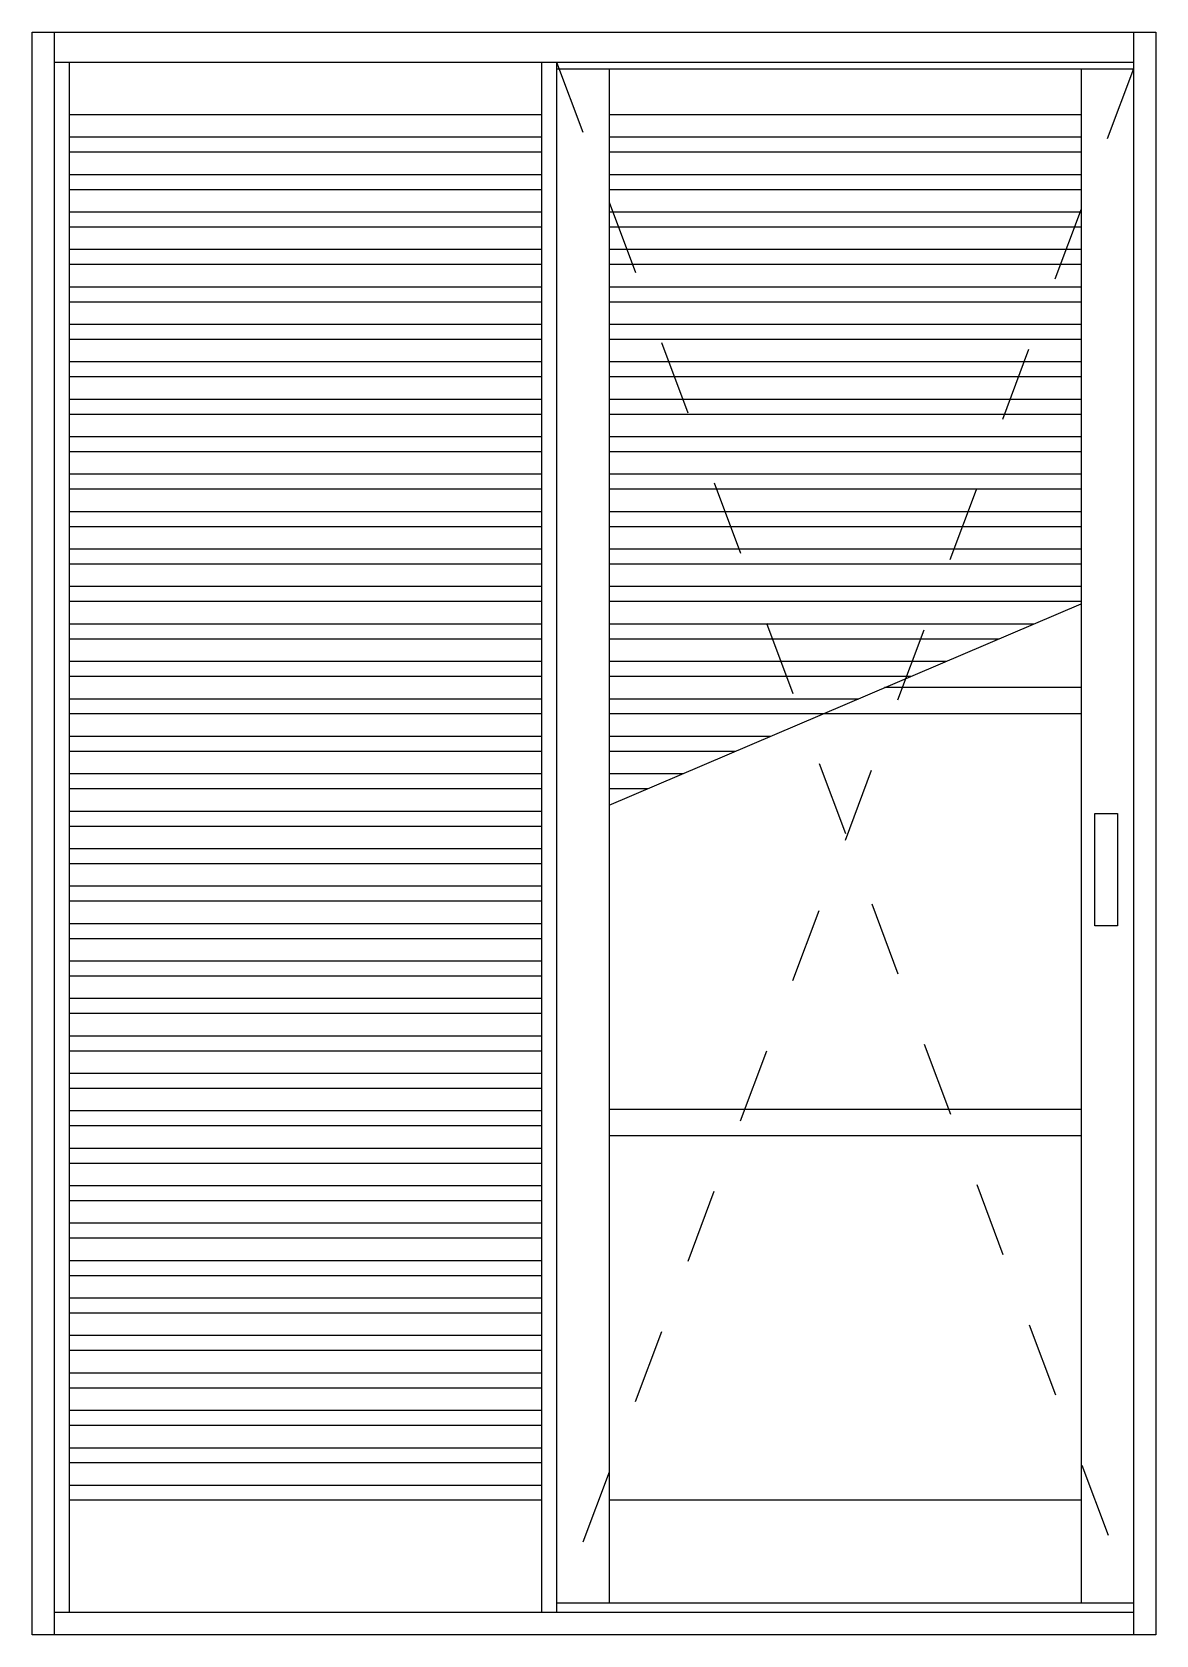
# Model space of a CAD drawing. Header units: millimetres. Extents: x 126.19 to 127.69, y 1335.87 to 1338.01.
import ezdxf

# ---------------------------------------------------------------- set-up
doc = ezdxf.new("R2010")
doc.units = ezdxf.units.MM
doc.header["$LTSCALE"] = 0.5
doc.linetypes.add('HIDDEN2', pattern=[0.1875, 0.125, -0.0625])
doc.layers.add('Gravia_Portas', color=1, linetype='Continuous')
doc.layers.add('Gravia_Portas_hidden2', color=1, linetype='HIDDEN2')

msp = doc.modelspace()

# ---------------------------------------------------------------- linework, layer by layer
at = {"layer": 'Gravia_Portas', "color": 2}
for p, q in [((126.1918, 1338.0059), (127.6918, 1338.0059)), ((126.1918, 1335.8659), (126.1918, 1338.0059)), ((127.6918, 1338.0059), (127.6918, 1335.8659)), ((127.6918, 1335.8659), (126.1918, 1335.8659))]:
    msp.add_line(p, q, dxfattribs=at)
at = {"layer": 'Gravia_Portas'}
for p, q in [((126.2218, 1335.8659), (126.2218, 1338.0059)), ((127.6618, 1338.0059), (127.6618, 1335.8659)), ((127.6618, 1338.0059), (127.6618, 1335.8659)), ((126.2218, 1337.9659), (127.6618, 1337.9659)), ((126.2418, 1335.8959), (126.2418, 1337.9659)), ((126.8718, 1337.9659), (126.8718, 1335.8959)), ((126.8918, 1337.9659), (126.8918, 1335.8959)), ((126.8918, 1337.9569), (127.6618, 1337.9569)), ((126.9618, 1337.9569), (126.9618, 1335.9083)), ((127.5918, 1337.9569), (127.5918, 1335.9083)), ((126.2418, 1337.8959), (126.8718, 1337.8959)), ((126.9618, 1337.8959), (127.5918, 1337.8959)), ((126.2418, 1337.8659), (126.8718, 1337.8659)), ((126.9618, 1337.8659), (127.5918, 1337.8659)), ((126.2418, 1337.8459), (126.8718, 1337.8459)), ((126.9618, 1337.8459), (127.5918, 1337.8459)), ((126.2418, 1337.8159), (126.8718, 1337.8159)), ((126.9618, 1337.8159), (127.5918, 1337.8159)), ((126.2418, 1337.7959), (126.8718, 1337.7959)), ((126.9618, 1337.7959), (127.5918, 1337.7959)), ((126.2418, 1337.7659), (126.8718, 1337.7659)), ((126.9618, 1337.7659), (127.5918, 1337.7659)), ((126.2418, 1337.7459), (126.8718, 1337.7459)), ((126.9618, 1337.7459), (127.5918, 1337.7459)), ((126.2418, 1337.7159), (126.8718, 1337.7159)), ((126.9618, 1337.7159), (127.5918, 1337.7159)), ((126.2418, 1337.6959), (126.8718, 1337.6959)), ((126.9618, 1337.6959), (127.5918, 1337.6959)), ((126.2418, 1337.6659), (126.8718, 1337.6659)), ((126.9618, 1337.6659), (127.5918, 1337.6659)), ((126.2418, 1337.6459), (126.8718, 1337.6459)), ((126.9618, 1337.6459), (127.5918, 1337.6459)), ((126.2418, 1337.6159), (126.8718, 1337.6159)), ((126.9618, 1337.6159), (127.5918, 1337.6159)), ((126.2418, 1337.5959), (126.8718, 1337.5959)), ((126.9618, 1337.5959), (127.5918, 1337.5959)), ((126.2418, 1337.5659), (126.8718, 1337.5659)), ((126.9618, 1337.5659), (127.5918, 1337.5659)), ((126.2418, 1337.5459), (126.8718, 1337.5459)), ((126.9618, 1337.5459), (127.5918, 1337.5459)), ((126.2418, 1337.5159), (126.8718, 1337.5159)), ((126.9618, 1337.5159), (127.5918, 1337.5159)), ((126.2418, 1337.4959), (126.8718, 1337.4959)), ((126.9618, 1337.4959), (127.5918, 1337.4959)), ((126.2418, 1337.4659), (126.8718, 1337.4659)), ((126.9618, 1337.4659), (127.5918, 1337.4659)), ((126.2418, 1337.4459), (126.8718, 1337.4459)), ((126.9618, 1337.4459), (127.5918, 1337.4459)), ((126.2418, 1337.4159), (126.8718, 1337.4159)), ((126.9618, 1337.4159), (127.5918, 1337.4159)), ((126.2418, 1337.3959), (126.8718, 1337.3959)), ((126.9618, 1337.3959), (127.5918, 1337.3959)), ((126.2418, 1337.3659), (126.8718, 1337.3659)), ((126.9618, 1337.3659), (127.5918, 1337.3659)), ((126.2418, 1337.3459), (126.8718, 1337.3459)), ((126.9618, 1337.3459), (127.5918, 1337.3459)), ((126.2418, 1337.3159), (126.8718, 1337.3159)), ((126.9618, 1337.3159), (127.5918, 1337.3159)), ((126.2418, 1337.2959), (126.8718, 1337.2959)), ((126.9618, 1337.2959), (127.5918, 1337.2959)), ((126.2418, 1337.2659), (126.8718, 1337.2659)), ((126.9618, 1337.2659), (127.5918, 1337.2659)), ((126.2418, 1337.2459), (126.8718, 1337.2459)), ((126.9618, 1337.2459), (127.5918, 1337.2459)), ((126.9618, 1336.9737), (127.5918, 1337.2425)), ((126.2418, 1337.2159), (126.8718, 1337.2159)), ((126.9618, 1337.2159), (127.5294, 1337.2159)), ((126.2418, 1337.1959), (126.8718, 1337.1959)), ((126.9618, 1337.1959), (127.4825, 1337.1959)), ((126.2418, 1337.1659), (126.8718, 1337.1659)), ((126.9618, 1337.1659), (127.4122, 1337.1659)), ((126.2418, 1337.1459), (126.8718, 1337.1459)), ((126.9618, 1337.1459), (127.3654, 1337.1459)), ((126.2418, 1337.1159), (126.8718, 1337.1159)), ((126.9618, 1337.1159), (127.2951, 1337.1159)), ((127.5918, 1337.1306), (127.3296, 1337.1306)), ((126.2418, 1337.0959), (126.8718, 1337.0959)), ((126.9618, 1337.0959), (127.135, 1337.0959)), ((127.5918, 1337.0956), (127.1344, 1337.0956)), ((126.2418, 1337.0659), (126.8718, 1337.0659)), ((126.9618, 1337.0659), (127.1779, 1337.0659)), ((126.2418, 1337.0459), (126.8718, 1337.0459)), ((126.9618, 1337.0459), (127.131, 1337.0459)), ((126.2418, 1337.0159), (126.8718, 1337.0159)), ((126.9618, 1337.0159), (127.0613, 1337.0159)), ((126.2418, 1336.9959), (126.8718, 1336.9959)), ((126.9618, 1336.9959), (127.0138, 1336.9959)), ((126.2418, 1336.9659), (126.8718, 1336.9659)), ((126.2418, 1336.9459), (126.8718, 1336.9459)), ((127.6103, 1336.9626), (127.6403, 1336.9626)), ((127.6103, 1336.8126), (127.6103, 1336.9626)), ((127.6403, 1336.9626), (127.6403, 1336.8126)), ((126.2418, 1336.9159), (126.8718, 1336.9159)), ((126.2418, 1336.8959), (126.8718, 1336.8959)), ((126.2418, 1336.8659), (126.8718, 1336.8659)), ((126.2418, 1336.8459), (126.8718, 1336.8459)), ((126.2418, 1336.8159), (126.8718, 1336.8159)), ((126.2418, 1336.7959), (126.8718, 1336.7959)), ((127.6403, 1336.8126), (127.6103, 1336.8126)), ((126.2418, 1336.7659), (126.8718, 1336.7659)), ((126.2418, 1336.7459), (126.8718, 1336.7459)), ((126.2418, 1336.7159), (126.8718, 1336.7159)), ((126.2418, 1336.6959), (126.8718, 1336.6959)), ((126.2418, 1336.6659), (126.8718, 1336.6659)), ((126.2418, 1336.6459), (126.8718, 1336.6459)), ((126.2418, 1336.6159), (126.8718, 1336.6159)), ((126.2418, 1336.5959), (126.8718, 1336.5959)), ((126.2418, 1336.5659), (126.8718, 1336.5659)), ((127.5918, 1336.5672), (126.9618, 1336.5672)), ((126.2418, 1336.5459), (126.8718, 1336.5459)), ((126.2418, 1336.5159), (126.8718, 1336.5159)), ((127.5918, 1336.5322), (126.9618, 1336.5322)), ((126.2418, 1336.4959), (126.8718, 1336.4959)), ((126.2418, 1336.4659), (126.8718, 1336.4659)), ((126.2418, 1336.4459), (126.8718, 1336.4459)), ((126.2418, 1336.4159), (126.8718, 1336.4159)), ((126.2418, 1336.3959), (126.8718, 1336.3959)), ((126.2418, 1336.3659), (126.8718, 1336.3659)), ((126.2418, 1336.3459), (126.8718, 1336.3459)), ((126.2418, 1336.3159), (126.8718, 1336.3159)), ((126.2418, 1336.2959), (126.8718, 1336.2959)), ((126.2418, 1336.2659), (126.8718, 1336.2659)), ((126.2418, 1336.2459), (126.8718, 1336.2459)), ((126.2418, 1336.2159), (126.8718, 1336.2159)), ((126.2418, 1336.1959), (126.8718, 1336.1959)), ((126.2418, 1336.1659), (126.8718, 1336.1659)), ((126.2418, 1336.1459), (126.8718, 1336.1459)), ((126.2418, 1336.1159), (126.8718, 1336.1159)), ((126.2418, 1336.0959), (126.8718, 1336.0959)), ((126.2418, 1336.0659), (126.8718, 1336.0659)), ((126.8718, 1336.0459), (126.2418, 1336.0459)), ((127.5918, 1336.0459), (126.9618, 1336.0459)), ((127.6618, 1335.8959), (126.2218, 1335.8959)), ((127.6618, 1335.9083), (126.8918, 1335.9083))]:
    msp.add_line(p, q, dxfattribs=at)
at = {"layer": 'Gravia_Portas_hidden2'}
for p, q in [((126.8918, 1337.9659), (127.6618, 1335.9083)), ((127.6618, 1337.9569), (126.8918, 1335.8959))]:
    msp.add_line(p, q, dxfattribs=at)

doc.saveas('drawing.dxf')
